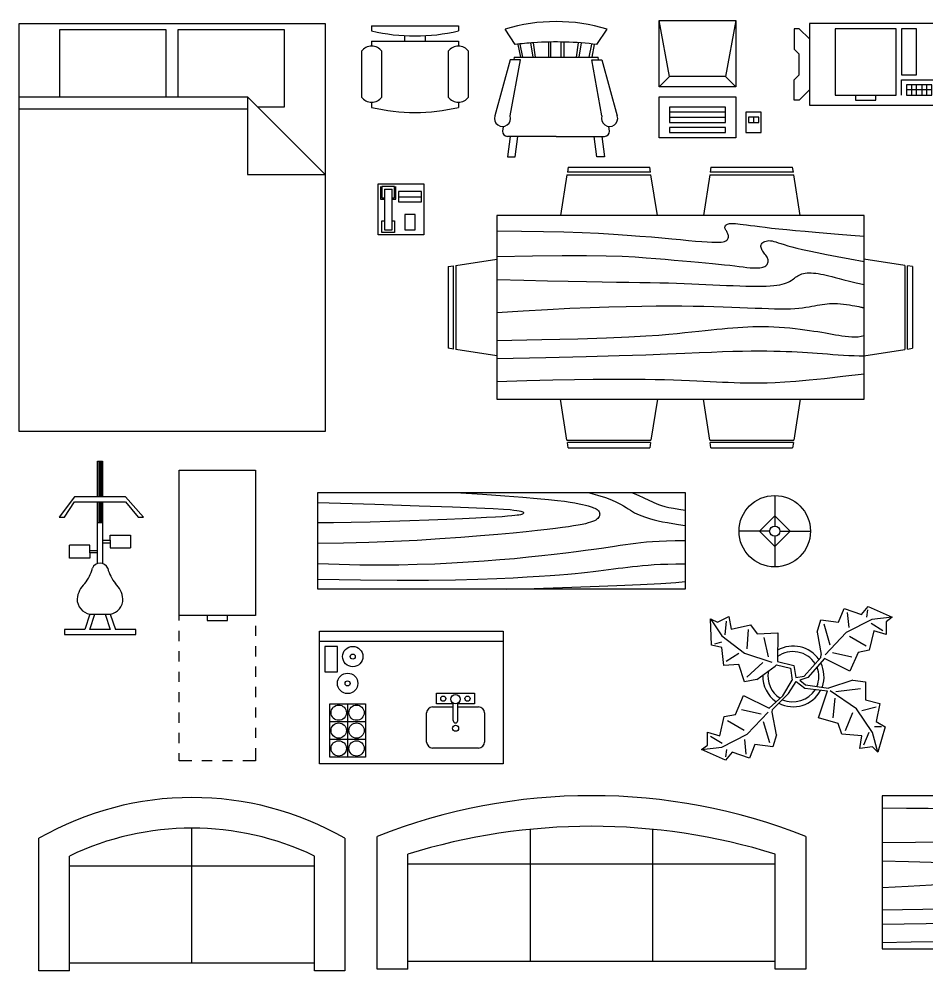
# Model space of a CAD drawing. Header units: inches. Extents: x 0 to 284, y -5 to 181.
# Drawn here: x 0 to 177.9, y -5.3 to 181.3 of the extents above; entities that cross this region are included whole.
import ezdxf

# ---------------------------------------------------------------- set-up
doc = ezdxf.new("R2010")
doc.units = ezdxf.units.IN
doc.header["$MEASUREMENT"] = 0

# ---------------------------------------------------------------- blocks, each defined once
blk = doc.blocks.new('Bed - Queen')
at = {"linetype": 'Continuous'}
for p, q in [((0, -80.00003), (0, 0)), ((0, 0), (59.99999, 0)), ((59.99999, 0), (59.99999, -80.00003)), ((7.99999, -1.2), (28.79998, -1.2)), ((7.99999, -14.4), (7.99999, -1.2)), ((28.79998, -1.2), (28.79998, -14.4)), ((31.19999, -1.2), (51.99999, -1.2)), ((31.19999, -14.4), (31.19999, -1.2)), ((51.99999, -1.2), (51.99999, -16.4)), ((0, -14.4), (44.8, -14.4)), ((59.99999, -29.6), (44.8, -14.4)), ((44.8, -14.4), (44.8, -29.6)), ((51.99999, -16.4), (46.79936, -16.4)), ((44.8, -16.8), (0, -16.8)), ((44.8, -29.6), (59.99999, -29.6)), ((59.99999, -80.00003), (0, -80.00003))]:
    blk.add_line(p, q, dxfattribs=at)
blk = doc.blocks.new('Chair - Desk')
at = {"linetype": 'Continuous'}
for p, q in [((-8.5, 0), (-8.5, -1)), ((-8.5, 0), (8.5, 0)), ((8.5, 0), (8.5, -1)), ((-8.5, -3), (-8.5, -4)), ((-8.5, -3), (8.5, -3)), ((-2, -3), (-2, -1.9355)), ((2, -1.9576), (2, -3)), ((8.5, -3), (8.5, -4)), ((-10.5, -5), (-10.5, -14)), ((-6.5, -14), (-6.5, -5)), ((6.5, -5), (6.5, -14)), ((10.5, -14), (10.5, -5)), ((-8.5, -15), (-8.5, -16)), ((8.5, -15), (8.5, -16))]:
    blk.add_line(p, q, dxfattribs=at)
for centre, radius, start, end in [((0, 34.625), 36.625, 256.5803, 283.4197), ((-8.5, -6.5), 2.5, 36.8699, 143.1301), ((8.5, -6.5), 2.5, 36.8699, 143.1301), ((-8.5, -12.5), 2.5, 216.8699, 323.1301), ((8.5, -12.5), 2.5, 216.8699, 323.1301), ((0, 19.625), 36.625, 256.5803, 283.4197)]:
    blk.add_arc(centre, radius, start, end, dxfattribs=at)
blk = doc.blocks.new('Chair - Rocking')
at = {"linetype": 'Continuous'}
for p, q in [((-8, -4.5), (-10, -1.5)), ((8, -4.5), (10, -1.5)), ((-7.5, -4.5), (-7, -7)), ((-6.5, -7), (-7.02225, -4.43)), ((-4.5, -7), (-4.96674, -4.19951)), ((-4, -7), (-4.40532, -4.16272)), ((-1.5, -4.05012), (-1.5, -7)), ((-1, -7), (-1, -4.05012)), ((1, -7), (1, -4.04655)), ((1.5, -4.05012), (1.5, -7)), ((4, -7), (4.40187, -4.18694)), ((4.5, -7), (4.96761, -4.19437)), ((6.5, -7), (7, -4.4057)), ((7.5, -4.5), (7, -7)), ((-8.23428, -6.99939), (-8.3093, -7.47958)), ((-8.23041, -7), (8.23915, -7)), ((8.31071, -7.48854), (8.23449, -7.00073)), ((-9, -7.5), (-12, -18.49999)), ((-7, -7.5), (-9, -7.5)), ((-9, -18.49999), (-7, -7.5)), ((7, -7.5), (9, -7.5)), ((9, -18.49999), (7, -7.5)), ((9, -7.5), (12, -18.49999)), ((-10.36644, -20.64523), (-10.5, -21.49999)), ((10.5, -21.49999), (10.3575, -20.58798)), ((-9, -22.49999), (-9.5, -26.49999)), ((0, -22.49999), (-9.5, -22.49999)), ((-8, -26.49999), (-7.5, -22.49999)), ((0, -22.49999), (9.5, -22.49999)), ((8, -26.49999), (7.5, -22.49999)), ((9, -22.49999), (9.5, -26.49999)), ((-9.5, -26.49999), (-8, -26.49999)), ((9.5, -26.49999), (8, -26.49999))]:
    blk.add_line(p, q, dxfattribs=at)
for centre, radius, start, end in [((0, -34.08333), 34.08333, 72.93847, 107.0615), ((0, -68.25004), 64.25, 93.92211, 97.15267), ((0, -68.25004), 64.25, 82.84733, 93.92211), ((-10.5, -18.99999), 1.58114, 161.5651, 18.43495), ((10.5, -18.99999), 1.58114, 161.5651, 18.43495), ((-9.5, -21.49999), 1, 180, 270), ((9.5, -21.49999), 1, 270, 0)]:
    blk.add_arc(centre, radius, start, end, dxfattribs=at)
blk = doc.blocks.new('Computer Terminal')
at = {"linetype": 'Continuous'}
for p, q in [((-10, 11.5), (5, 11.5)), ((-8, 0.5), (-10, 11.5)), ((-10, -1.5), (-10, 11.5)), ((5, 11.5), (3, 0.5)), ((5, 11.5), (5, -1.5)), ((-10, -1.5), (-8, 0.5)), ((3, 0.5), (-8, 0.5)), ((3, 0.5), (5, -1.5)), ((5, -1.5), (-10, -1.5)), ((-10, -11.5), (-10, -3.5)), ((-10, -3.5), (5, -3.5)), ((5, -3.5), (5, -11.5)), ((-8, -5.5), (-8, -8.5)), ((3, -5.5), (-8, -5.5)), ((3, -8.5), (3, -5.5)), ((3, -6.5), (-8, -6.5)), ((10, -6.5), (7, -6.5)), ((7, -6.5), (7, -10.5)), ((10, -10.5), (10, -6.5)), ((-8, -7.5), (3, -7.5)), ((-8, -8.5), (3, -8.5)), ((9.5, -7.5), (7.5, -7.5)), ((7.5, -7.5), (7.5, -8.5)), ((7.5, -8.5), (9.5, -8.5)), ((8.5, -7.5), (8.5, -8.5)), ((9.5, -8.5), (9.5, -7.5)), ((-8, -9.5), (-8, -10.5)), ((3, -9.5), (-8, -9.5)), ((-8, -10.5), (3, -10.5)), ((3, -10.5), (3, -9.5)), ((7, -10.5), (10, -10.5)), ((5, -11.5), (-10, -11.5))]:
    blk.add_line(p, q, dxfattribs=at)
blk = doc.blocks.new('Copy Machine')
at = {"linetype": 'Continuous'}
for p, q in [((0, 0), (0, -16)), ((30, 0), (0, 0)), ((30, -16), (30, 0)), ((-3, -1), (-3, -5)), ((-2, -1), (-3, -1)), ((0, -3), (-2, -1)), ((5, -1), (5, -14)), ((17, -1), (5, -1)), ((17, -14), (17, -1)), ((18, -1), (18, -10)), ((21, -1), (18, -1)), ((21, -10), (21, -1)), ((-3, -5), (-2, -6)), ((-2, -10), (-2, -6)), ((-3, -11), (-2, -10)), ((-3, -15), (-3, -11)), ((18, -10), (21, -10)), ((18, -14), (18, -11)), ((18, -11), (29, -11)), ((29, -11), (29, -14)), ((0, -13), (-2, -15)), ((24, -12), (19, -12)), ((19, -12), (19, -14)), ((24, -13), (19, -13)), ((20, -12), (20, -14)), ((21, -14), (21, -12)), ((22, -12), (22, -14)), ((23, -14), (23, -12)), ((24, -14), (24, -12)), ((28, -12), (26, -12)), ((26, -12), (26, -14)), ((28, -14), (28, -12)), ((5, -14), (17, -14)), ((9, -14), (9, -15)), ((13, -15), (13, -14)), ((19, -14), (24, -14)), ((26, -14), (28, -14)), ((-2, -15), (-3, -15)), ((0, -16), (30, -16)), ((9, -15), (13, -15))]:
    blk.add_line(p, q, dxfattribs=at)
blk = doc.blocks.new('Phone - Desk')
at = {"linetype": 'Continuous'}
for p, q in [((-4.5, -5), (-4.5, 5)), ((-4.5, 5), (4.5, 5)), ((-4, 4.5), (-4, 2)), ((-3.75, 4.5), (-3.75, 2.25)), ((-1.25, 4.5), (-3.75, 4.5)), ((-3.25, 4), (-3.25, -4)), ((-3.25, 4), (-1.75, 4)), ((-1.75, -4), (-1.75, 4)), ((-1.25, 2.25), (-1.25, 4.5)), ((-1, 2), (-1, 4.5)), ((4.5, 5), (4.5, -5)), ((-4, 2), (-3.25, 2)), ((-3.75, 2.25), (-3.25, 2.25)), ((-1.75, 2.25), (-1.25, 2.25)), ((-1.75, 2), (-1, 2)), ((4, 3.5), (-0.5, 3.5)), ((-0.5, 3.5), (-0.5, 1.5)), ((-0.5, 2.5), (4, 2.5)), ((4, 1.5), (4, 3.5)), ((-0.5, 1.5), (4, 1.5)), ((2.75, -1), (0.75, -1)), ((0.75, -1), (0.75, -4)), ((2.75, -4), (2.75, -1)), ((-3.75, -2.25), (-3.25, -2.25)), ((-3.75, -4.5), (-3.75, -2.25)), ((-1.75, -2.25), (-1.25, -2.25)), ((-1.25, -2.25), (-1.25, -4.5)), ((4.5, -5), (-4.5, -5)), ((-1.25, -4.5), (-3.75, -4.5)), ((-3.25, -4), (-1.75, -4)), ((0.75, -4), (2.75, -4))]:
    blk.add_line(p, q, dxfattribs=at)
blk = doc.blocks.new('Dining Set - 36 x 72 in.')
at = {"linetype": 'Continuous'}
for p, q in [((-22, 27.5), (-22.1562, 26.50042)), ((-5.8416, 26.5), (-22.1534, 26.5)), ((-22, 27.5), (-6, 27.5)), ((-5.8437, 26.49966), (-6, 27.5)), ((6, 27.5), (5.8438, 26.50042)), ((22.1584, 26.5), (5.8466, 26.5)), ((6, 27.5), (22, 27.5)), ((22.1563, 26.49966), (22, 27.5)), ((-22.2343, 26.00059), (-23.4847, 17.99762)), ((-22.2304, 26), (-5.7608, 26)), ((-4.5152, 17.99762), (-5.7655, 25.99926)), ((5.7657, 26.00059), (4.5153, 17.99762)), ((5.7696, 26), (22.2392, 26)), ((23.4848, 17.99762), (22.2345, 25.99926)), ((36, 18), (-36, 18)), ((-36, 18), (-36, -18)), ((36, -18), (36, 18)), ((-44.0006, 8.23428), (-35.9976, 9.48474)), ((44.0006, 8.23428), (35.9976, 9.48474)), ((-45.5, 8), (-44.5004, 8.15617)), ((-45.5, 8), (-45.5, -8)), ((-44.5, -8.15843), (-44.5, 8.15338)), ((-44, 8.23041), (-44, -8.23915)), ((44, 8.23041), (44, -8.23915)), ((44.5, -8.15843), (44.5, 8.15338)), ((45.5, 8), (44.5005, 8.15617)), ((45.5, 8), (45.5, -8)), ((-44.4997, -8.15631), (-45.5, -8)), ((-35.9976, -9.48476), (-43.9993, -8.2345)), ((35.9976, -9.48476), (43.9993, -8.2345)), ((44.4997, -8.15631), (45.5, -8)), ((-36, -18), (36, -18)), ((-22.2343, -26.0006), (-23.4847, -17.99762)), ((-4.5152, -17.99762), (-5.7655, -25.99928)), ((5.7657, -26.0006), (4.5153, -17.99762)), ((23.4848, -17.99762), (22.2345, -25.99928)), ((-22.2304, -26), (-5.7608, -26)), ((5.7696, -26), (22.2392, -26)), ((-22, -27.5), (-22.1562, -26.50044)), ((-5.8416, -26.5), (-22.1534, -26.5)), ((-22, -27.5), (-6, -27.5)), ((-5.8437, -26.49967), (-6, -27.5)), ((6, -27.5), (5.8438, -26.50044)), ((22.1584, -26.5), (5.8466, -26.5)), ((6, -27.5), (22, -27.5)), ((22.1563, -26.49967), (22, -27.5))]:
    blk.add_line(p, q, dxfattribs=at)
for points in [[(-36, 15), (-31.1772, 14.97754), (-26.8079, 14.91406), (-22.8538, 14.81543), (-19.276, 14.6875), (-16.0362, 14.53613), (-13.0957, 14.36718), (-10.4159, 14.18652), (-7.9583, 14), (-5.6904, 13.81315), (-3.6035, 13.63021), (-1.6954, 13.45508), (0.0365, 13.29166), (1.5945, 13.14388), (2.9811, 13.01562), (4.1988, 12.9108), (5.25, 12.83333), (6.1393, 12.78613), (6.8802, 12.76823), (7.4883, 12.77767), (7.9792, 12.8125), (8.3685, 12.87077), (8.6719, 12.95052), (8.9049, 13.0498), (9.0833, 13.16666), (9.2205, 13.29899), (9.3216, 13.44401), (9.3895, 13.59879), (9.4271, 13.76041), (9.4373, 13.92594), (9.4232, 14.09245), (9.3875, 14.257), (9.3333, 14.41666), (9.2638, 14.56917), (9.1836, 14.71484), (9.0975, 14.85465), (9.0104, 14.98958), (8.9272, 15.1206), (8.8529, 15.2487), (8.7922, 15.37483), (8.75, 15.5), (8.7305, 15.62467), (8.7344, 15.74739), (8.7617, 15.86621), (8.8125, 15.97916), (8.8867, 16.08431), (8.9844, 16.17968), (9.1055, 16.26334), (9.25, 16.33333), (9.4189, 16.38802), (9.6172, 16.42708), (9.8506, 16.45052), (10.125, 16.45833), (10.4463, 16.45052), (10.8203, 16.42708), (11.2529, 16.38802), (11.75, 16.33333), (12.3184, 16.26318), (12.9694, 16.17838), (13.7151, 16.07991), (14.5677, 15.96875), (15.5395, 15.84586), (16.6426, 15.71224), (17.8893, 15.56884), (19.2917, 15.41666), (20.859, 15.25667), (22.5879, 15.08984), (24.4721, 14.91715), (26.5052, 14.73958), (28.6809, 14.5581), (30.9929, 14.3737), (33.4347, 14.18733), (36, 14)], [(-36, 10), (-28.9766, 10.14274), (-23.1725, 10.20442), (-18.4241, 10.19775), (-14.5677, 10.13541), (-11.4399, 10.03011), (-8.877, 9.89453), (-6.7154, 9.74137), (-4.7917, 9.58333), (-2.9698, 9.43082), (-1.2246, 9.28515), (0.4415, 9.14534), (2.026, 9.01041), (3.5266, 8.87939), (4.9408, 8.7513), (6.266, 8.62516), (7.5, 8.5), (8.6411, 8.37549), (9.6914, 8.2539), (10.6538, 8.13818), (11.5312, 8.03125), (12.3267, 7.93603), (13.043, 7.85547), (13.6831, 7.79248), (14.25, 7.75), (14.7471, 7.7303), (15.1797, 7.73307), (15.5537, 7.75732), (15.875, 7.80208), (16.1494, 7.86637), (16.3828, 7.94922), (16.5811, 8.04964), (16.75, 8.16666), (16.8944, 8.29915), (17.0143, 8.44531), (17.1089, 8.60319), (17.1771, 8.77083), (17.218, 8.94629), (17.2305, 9.1276), (17.2137, 9.31282), (17.1667, 9.5), (17.0895, 9.6875), (16.987, 9.875), (16.8649, 10.0625), (16.7292, 10.25), (16.5856, 10.4375), (16.4401, 10.625), (16.2985, 10.8125), (16.1667, 11), (16.05, 11.18733), (15.9518, 11.3737), (15.8752, 11.5581), (15.8229, 11.73958), (15.798, 11.91715), (15.8034, 12.08984), (15.842, 12.25667), (15.9167, 12.41666), (16.0295, 12.56836), (16.1784, 12.70833), (16.3605, 12.83268), (16.5729, 12.9375), (16.8127, 13.01888), (17.0768, 13.07291), (17.3625, 13.0957), (17.6667, 13.08333), (17.9894, 13.03312), (18.3418, 12.94726), (18.7382, 12.82918), (19.1927, 12.68229), (19.7195, 12.51001), (20.3327, 12.31575), (21.0465, 12.10294), (21.875, 11.875), (22.8357, 11.63354), (23.959, 11.37304), (25.2786, 11.08618), (26.8282, 10.76562), (28.6414, 10.40405), (30.752, 9.99414), (33.1936, 9.52856), (36, 9)], [(-36, 5.5), (-30.7157, 5.3348), (-26.069, 5.20963), (-21.9946, 5.11767), (-18.4271, 5.05208), (-15.3009, 5.00602), (-12.5508, 4.97265), (-10.1112, 4.94515), (-7.9167, 4.91666), (-5.909, 4.88167), (-4.0586, 4.83984), (-2.3429, 4.79215), (-0.7396, 4.73958), (0.7739, 4.6831), (2.22, 4.6237), (3.6213, 4.56233), (5, 4.5), (6.373, 4.43782), (7.7344, 4.3776), (9.0723, 4.32129), (10.375, 4.27083), (11.6309, 4.22819), (12.8281, 4.19531), (13.9551, 4.17415), (15, 4.16666), (15.954, 4.17448), (16.819, 4.19791), (17.6001, 4.23698), (18.3021, 4.29166), (18.9299, 4.36198), (19.4883, 4.44791), (19.9823, 4.54948), (20.4167, 4.66666), (20.7969, 4.79899), (21.1302, 4.94401), (21.4245, 5.09879), (21.6875, 5.26041), (21.9271, 5.42594), (22.1511, 5.59245), (22.3672, 5.757), (22.5834, 5.91666), (22.8065, 6.06868), (23.0404, 6.21093), (23.2879, 6.34147), (23.5521, 6.45833), (23.8358, 6.55957), (24.142, 6.64323), (24.4735, 6.70735), (24.8334, 6.75), (25.2235, 6.76969), (25.642, 6.76692), (26.0858, 6.74267), (26.5521, 6.69791), (27.0379, 6.63362), (27.5404, 6.55078), (28.0565, 6.45036), (28.5834, 6.33333), (29.1242, 6.19987), (29.7071, 6.04687), (30.3661, 5.87044), (31.1354, 5.66666), (32.0493, 5.43164), (33.142, 5.16146), (34.4475, 4.85221), (36, 4.5)], [(-36, -1), (-30.7915, -0.6591), (-26.0195, -0.38216), (-21.6519, -0.16284), (-17.6563, 0.00521), (-14.0005, 0.12833), (-10.6523, 0.21289), (-7.5796, 0.26522), (-4.75, 0.29166), (-2.134, 0.29793), (0.2878, 0.28711), (2.5317, 0.26163), (4.6146, 0.22396), (6.5529, 0.17651), (8.3633, 0.12174), (10.0623, 0.06209), (11.6667, 0), (13.1899, -0.06201), (14.6341, -0.1211), (15.9982, -0.17432), (17.2813, -0.21875), (18.4823, -0.25147), (19.6003, -0.26953), (20.6343, -0.27002), (21.5834, -0.25), (22.4481, -0.20768), (23.2357, -0.14584), (23.9549, -0.06836), (24.6146, 0.02083), (25.2235, 0.11784), (25.7904, 0.21875), (26.3241, 0.31966), (26.8334, 0.41666), (27.3265, 0.50618), (27.8099, 0.58593), (28.2894, 0.65397), (28.7709, 0.70833), (29.2601, 0.74707), (29.763, 0.76823), (30.2855, 0.76985), (30.8334, 0.75), (31.4088, 0.70784), (31.9994, 0.64713), (32.589, 0.57275), (33.1615, 0.48958), (33.7008, 0.4025), (34.1908, 0.3164), (34.6153, 0.23616), (34.9584, 0.16666), (35.2099, 0.11165), (35.3848, 0.07031), (35.504, 0.04069), (35.5886, 0.02083), (35.6594, 0.00879), (35.7377, 0.0026), (35.8442, 0.00032), (36, 0)], [(-36, -6.5), (-27.1843, -6.31267), (-20.084, -6.1263), (-14.469, -5.9419), (-10.1094, -5.76042), (-6.7752, -5.58285), (-4.2363, -5.41016), (-2.2629, -5.24333), (-0.625, -5.08334), (0.8708, -4.93099), (2.2715, -4.78646), (3.5872, -4.64974), (4.8281, -4.52084), (6.0046, -4.39974), (7.127, -4.28646), (8.2053, -4.18099), (9.25, -4.08334), (10.2705, -3.99382), (11.2734, -3.91407), (12.2647, -3.84603), (13.25, -3.79167), (14.2354, -3.75293), (15.2266, -3.73177), (16.2295, -3.73015), (17.25, -3.75), (18.2912, -3.79248), (19.3451, -3.85547), (20.4009, -3.93604), (21.4479, -4.03125), (22.4754, -4.13819), (23.4727, -4.25391), (24.4289, -4.37549), (25.3334, -4.5), (26.1785, -4.62492), (26.9694, -4.74935), (27.7145, -4.87281), (28.4219, -4.99479), (29.1, -5.11483), (29.7572, -5.23242), (30.4016, -5.34709), (31.0417, -5.45834), (31.6837, -5.56437), (32.3262, -5.65821), (32.9658, -5.73153), (33.599, -5.77604), (34.2224, -5.78345), (34.8327, -5.74545), (35.4264, -5.65373), (36, -5.5)], [(-36, -10), (-26.4022, -9.81299), (-18.4675, -9.62891), (-11.9839, -9.45069), (-6.7396, -9.28125), (-2.5226, -9.12354), (0.8789, -8.98047), (3.6769, -8.85498), (6.0833, -8.75), (8.2767, -8.66765), (10.3021, -8.60677), (12.1712, -8.56543), (13.8958, -8.54167), (15.4876, -8.53353), (16.9583, -8.53907), (18.3197, -8.55632), (19.5834, -8.58334), (20.7616, -8.61841), (21.8685, -8.66081), (22.9188, -8.71004), (23.9271, -8.76563), (24.9081, -8.82707), (25.8763, -8.89388), (26.8465, -8.96558), (27.8334, -9.04167), (28.8474, -9.12118), (29.8828, -9.20117), (30.93, -9.27824), (31.9792, -9.34896), (33.0205, -9.40991), (34.0443, -9.45768), (35.0407, -9.48885), (36, -9.5)], [(-36, -14.5), (-30.0881, -14.33513), (-25.0332, -14.21224), (-20.7312, -14.12647), (-17.0781, -14.07292), (-13.97, -14.04671), (-11.3027, -14.04297), (-8.9724, -14.05681), (-6.875, -14.08334), (-4.9224, -14.11833), (-3.0905, -14.16016), (-1.3709, -14.20785), (0.2448, -14.26042), (1.7647, -14.3169), (3.1973, -14.3763), (4.5507, -14.43767), (5.8333, -14.5), (7.0554, -14.5621), (8.235, -14.62175), (9.3922, -14.67652), (10.5469, -14.72396), (11.7192, -14.76164), (12.929, -14.78711), (14.1965, -14.79794), (15.5417, -14.79167), (16.9933, -14.76424), (18.6152, -14.70508), (20.4804, -14.60197), (22.6615, -14.44271), (25.2312, -14.21509), (28.2624, -13.9069), (31.8277, -13.50594), (36, -13)]]:
    blk.add_lwpolyline(points, dxfattribs=at)
blk = doc.blocks.new('Exercise Bike')
at = {"linetype": 'Continuous'}
for p, q in [((-0.75, 10), (-0.75, 17)), ((-0.75, 17), (0.25, 17)), ((-0.5, 17), (-0.5, 9.9929)), ((-0.25, 10), (-0.25, 17)), ((0, 17), (0, 9.9929)), ((0.25, 17), (0.25, 10)), ((-5.25, 10), (-8.25, 6)), ((-0.75, 10), (-5.25, 10)), ((4.75, 10), (-0.75, 10)), ((8.25, 6), (4.75, 10)), ((-7.25, 6), (-5.25, 9)), ((-5.25, 9), (4.75, 9)), ((-0.75, 5), (-0.75, 9)), ((-0.5, 8.9396), (-0.5, 5)), ((-0.25, 5), (-0.25, 9)), ((0, 8.9396), (0, 5)), ((0.25, 9), (0.25, 5)), ((4.75, 9), (7.25, 6)), ((-8.25, 6), (-7.25, 6)), ((7.25, 6), (8.25, 6)), ((-0.75, -3.0635), (-0.75, 5)), ((-0.75, 5), (0.25, 5)), ((0.25, 5), (0.25, -3.0635)), ((1.75, 2.5), (5.75, 2.5)), ((1.75, 1.5), (1.75, 2.5)), ((5.75, 2.5), (5.75, 0)), ((-6.25, -2), (-6.25, 0.5)), ((-2.25, 0.5), (-6.25, 0.5)), ((-2.25, -0.5), (-2.25, 0.5)), ((0.25, 1.5), (1.75, 1.5)), ((0.25, 1), (1.75, 1)), ((1.75, 1.5), (1.75, 0)), ((1.75, 0), (5.75, 0)), ((-2.25, -0.5), (-0.75, -0.5)), ((-2.25, -1), (-2.25, -0.5)), ((-2.25, -1), (-2.25, -2)), ((-0.75, -1), (-2.25, -1)), ((-2.25, -2), (-6.25, -2)), ((-2.25, -13), (-3.25, -16)), ((-2.25, -16), (-1.25, -13)), ((-2.25, -13), (1.75, -13)), ((0.75, -13), (1.75, -16)), ((1.75, -13), (2.75, -16)), ((-7.25, -16), (-7.25, -17)), ((-4.75, -16), (-7.25, -16)), ((-3.25, -16), (-4.75, -16)), ((1.75, -16), (-2.25, -16)), ((6.75, -16), (2.75, -16)), ((6.75, -17), (6.75, -16)), ((-7.25, -17), (6.75, -17))]:
    blk.add_line(p, q, dxfattribs=at)
for centre, radius, start, end in [((-0.25, -4.625), 1.625, 22.61987, 157.3801), ((-9.6692, -1.9154), 8.1889, 321.6175, 345.2525), ((9.1691, -1.9154), 8.1889, 194.7476, 218.3825), ((0.1685, -10.5843), 4.9531, 133.6443, 173.2256), ((-0.6686, -10.5843), 4.9531, 6.774486, 46.35562), ((-1.7006, -10.0005), 3.0494, 179.9906, 259.6205), ((1.2006, -10.0005), 3.0494, 280.3795, 0.009389)]:
    blk.add_arc(centre, radius, start, end, dxfattribs=at)
blk = doc.blocks.new('File Cabinet - Letter')
at = {"linetype": 'Continuous'}
for p, q in [((0, 0), (15, 0)), ((0, -28.5), (0, 0)), ((15, 0), (15, -28.5)), ((15, -28.5), (0, -28.5)), ((0, -29.5), (0, -28.5)), ((5.5, -28.5), (5.5, -29.5)), ((5.5, -29.5), (9.5, -29.5)), ((9.5, -29.5), (9.5, -28.5)), ((0, -33.5), (0, -31.5)), ((15, -30.5), (15, -32.5)), ((15, -34.5), (15, -36.5)), ((0, -37.5), (0, -35.5)), ((15, -38.5), (15, -40.5)), ((0, -41.5), (0, -39.5)), ((15, -42.5), (15, -44.5)), ((0, -45.5), (0, -43.5)), ((15, -46.5), (15, -48.5)), ((0, -49.5), (0, -47.5)), ((0, -53.5), (0, -51.5)), ((15, -50.5), (15, -52.5)), ((0, -57), (0, -55.5)), ((15, -54.5), (15, -57)), ((2.5, -57), (0, -57)), ((6.5, -57), (4.5, -57)), ((10.5, -57), (8.5, -57)), ((15, -57), (12.5, -57))]:
    blk.add_line(p, q, dxfattribs=at)
blk = doc.blocks.new('Hutch - 19 x 72 in.')
at = {"linetype": 'Continuous'}
for p, q in [((0, -19), (0, 0)), ((0, 0), (71.999994, 0)), ((71.999994, 0), (71.999994, -19)), ((71.999994, -19), (0, -19))]:
    blk.add_line(p, q, dxfattribs=at)
for points in [[(26.99999, 0), (32.30411, -0.35238), (36.66731, -0.66276), (40.20336, -0.93603), (43.02603, -1.17708), (45.2491, -1.39079), (46.98632, -1.58203), (48.35147, -1.7557), (49.45833, -1.91667), (50.40388, -2.06917), (51.21809, -2.21484), (51.91414, -2.35465), (52.5052, -2.48958), (53.00447, -2.6206), (53.42512, -2.7487), (53.78035, -2.87484), (54.08333, -3), (54.34537, -3.12516), (54.57031, -3.2513), (54.76008, -3.37939), (54.91666, -3.51042), (55.04198, -3.64534), (55.13801, -3.78516), (55.2067, -3.93083), (55.24999, -4.08333), (55.26904, -4.24316), (55.26171, -4.40885), (55.22509, -4.57845), (55.15624, -4.75), (55.05224, -4.92155), (54.91015, -5.09115), (54.72704, -5.25684), (54.49999, -5.41667), (54.22493, -5.56934), (53.89322, -5.71615), (53.49511, -5.85905), (53.02083, -6), (52.4606, -6.14095), (51.80468, -6.28385), (51.04329, -6.43066), (50.16666, -6.58333), (49.16007, -6.74381), (47.98892, -6.91406), (46.61368, -7.09603), (44.99478, -7.29167), (43.09268, -7.50293), (40.86783, -7.73177), (38.28067, -7.98014), (35.29166, -8.25), (31.87654, -8.54053), (28.07226, -8.83984), (23.93107, -9.1333), (19.5052, -9.40625), (14.84692, -9.64404), (10.00846, -9.83203), (5.04207, -9.95557), (0, -10)], [(52.99999, 0), (54.87133, -0.53955), (56.39257, -1.03516), (57.61205, -1.48975), (58.57812, -1.90625), (59.3391, -2.2876), (59.94335, -2.63672), (60.4392, -2.95654), (60.87499, -3.25), (61.29247, -3.52002), (61.70702, -3.76953), (62.12743, -4.00146), (62.56249, -4.21875), (63.02099, -4.42432), (63.51171, -4.62109), (64.04345, -4.81201), (64.62499, -5), (65.26489, -5.1875), (65.9707, -5.375), (66.74975, -5.5625), (67.60937, -5.75), (68.55688, -5.9375), (69.5996, -6.125), (70.744867, -6.3125), (71.999994, -6.5)], [(61.49999, 0), (62.35961, -0.35254), (63.08007, -0.66406), (63.68627, -0.94043), (64.20312, -1.1875), (64.65551, -1.41113), (65.06835, -1.61719), (65.46655, -1.81152), (65.87499, -2), (66.31762, -2.1875), (66.81445, -2.375), (67.38452, -2.5625), (68.04687, -2.75), (68.82055, -2.9375), (69.7246, -3.125), (70.77807, -3.3125), (71.999994, -3.5)], [(0, -2), (11.2006, -2.34123), (19.90169, -2.62044), (26.43969, -2.84595), (31.15103, -3.02604), (34.37214, -3.16903), (36.43945, -3.2832), (37.68936, -3.37687), (38.45833, -3.45833), (39.02937, -3.53459), (39.472, -3.60742), (39.80232, -3.67733), (40.03645, -3.74479), (40.1905, -3.8103), (40.28059, -3.87435), (40.32283, -3.93742), (40.33333, -4), (40.32405, -4.0625), (40.29036, -4.125), (40.22346, -4.1875), (40.11458, -4.25), (39.95491, -4.3125), (39.73567, -4.375), (39.44807, -4.4375), (39.08333, -4.5), (38.62491, -4.56282), (38.02538, -4.6276), (37.22957, -4.69629), (36.18228, -4.77083), (34.82836, -4.85319), (33.11262, -4.94531), (30.97989, -5.04915), (28.37499, -5.16667), (25.27416, -5.29818), (21.77929, -5.4375), (18.02368, -5.57682), (14.14062, -5.70833), (10.26342, -5.82422), (6.52539, -5.91667), (3.05981, -5.97786), (0, -6)], [(71.999994, -9.5), (70.071934, -9.51147), (68.38801, -9.54492), (66.91113, -9.59888), (65.60416, -9.67187), (64.43001, -9.76245), (63.35156, -9.86914), (62.3317, -9.99048), (61.33333, -10.125), (60.32128, -10.27157), (59.26822, -10.43034), (58.14876, -10.60181), (56.93749, -10.78646), (55.60904, -10.98478), (54.13801, -11.19726), (52.49902, -11.4244), (50.66666, -11.66667), (48.62239, -11.92358), (46.37499, -12.19075), (43.9401, -12.46281), (41.33333, -12.73437), (38.57031, -13.00008), (35.66666, -13.25456), (32.63801, -13.49243), (29.49999, -13.70833), (26.26367, -13.89689), (22.92187, -14.05273), (19.46289, -14.17049), (15.875, -14.24479), (12.14648, -14.27026), (8.26562, -14.24154), (4.2207, -14.15324), (0, -14)], [(0, -17), (8.37556, -17.14274), (15.58268, -17.20443), (21.74194, -17.19775), (26.97395, -17.13542), (31.39933, -17.03011), (35.13866, -16.89453), (38.31257, -16.74137), (41.04166, -16.58333), (43.4322, -16.43083), (45.5332, -16.28516), (47.37931, -16.14534), (49.0052, -16.01042), (50.44555, -15.87939), (51.73502, -15.7513), (52.90828, -15.62516), (53.99999, -15.5), (55.04044, -15.37508), (56.04231, -15.25065), (57.01391, -15.1272), (57.96353, -15.00521), (58.89949, -14.88517), (59.83007, -14.76758), (60.76358, -14.65291), (61.70833, -14.54167), (62.6752, -14.43465), (63.68554, -14.33398), (64.76326, -14.24211), (65.93229, -14.16146), (67.21655, -14.09448), (68.63997, -14.04362), (70.226475, -14.01131), (71.999994, -14)], [(36.99999, -19), (42.40038, -18.8125), (47.95312, -18.625), (53.43554, -18.4375), (58.62499, -18.25), (63.29882, -18.0625), (67.23437, -17.875), (70.208978, -17.6875), (71.999994, -17.5)]]:
    blk.add_lwpolyline(points, dxfattribs=at)
blk = doc.blocks.new('Lamp - Table')
at = {"linetype": 'Continuous'}
for p, q in [((0, 7), (0, 1)), ((0, 3), (-3, 0)), ((3, 0), (0, 3)), ((-1, 0), (-7, 0)), ((-3, 0), (0, -3)), ((0, -3), (3, 0)), ((1, 0), (7, 0)), ((0, -1), (0, -7))]:
    blk.add_line(p, q, dxfattribs=at)
for radius in [7, 1]:
    blk.add_circle((0, 0), radius, dxfattribs=at)
blk = doc.blocks.new('Plant - Rubber or Philodendron')
at = {"linetype": 'Continuous'}
for p, q in [((8.8871, 10.7908), (9.9809, 13.4933)), ((9.9809, 13.4933), (13.3837, 12.301)), ((13.3837, 12.301), (14.68, 13.9039)), ((14.5816, 13.2037), (14.3848, 11.8033)), ((14.68, 13.9039), (19.3848, 11.8146)), ((-16.2005, 11.4774), (-13.9899, 8.1064)), ((-16.2005, 11.4774), (-14.8639, 10.7964)), ((-16.0159, 6.3329), (-16.2005, 11.4774)), ((-14.8639, 10.7964), (-12.6195, 11.8975)), ((-12.6195, 11.8975), (-12.1909, 9.4345)), ((4.6914, 8.8812), (5.3859, 11.2828)), ((5.3859, 11.2828), (8.8871, 10.7908)), ((15.3859, 11.3055), (10.3916, 8.7942)), ((10.5828, 12.6946), (10.8893, 9.7953)), ((19.3848, 11.8146), (15.3859, 11.3055)), ((19.3848, 11.8146), (18.1868, 10.9119)), ((-13.3174, 8.325), (-13.0735, 11.0065)), ((-12.1909, 9.4345), (-8.3829, 10.3)), ((-8.8369, 9.409), (-9.0894, 5.6095)), ((-8.3829, 10.3), (-7.0549, 8.501)), ((5.9878, 10.4842), (7.1971, 6.3869)), ((15.2875, 10.6053), (17.5907, 9.2105)), ((18.1868, 10.9119), (18.1925, 8.4119)), ((-13.9899, 8.1064), (-9.5434, 4.7185)), ((-7.0549, 8.501), (-3.0284, 8.6941)), ((-4.8529, 4.012), (-5.7184, 7.82)), ((-3.0284, 8.6941), (-3.0709, 3.1041)), ((4.6914, 8.8812), (5.5014, 4.4831)), ((10.3916, 8.7942), (6.2847, 4.4028)), ((14.2977, 6.1031), (10.9934, 7.9956)), ((15.7909, 9.1065), (14.8995, 5.3044)), ((18.1925, 8.4119), (15.7909, 9.1065)), ((-14.0069, 5.8704), (-16.0159, 6.3329)), ((-15.3434, 6.5514), (-13.9984, 6.9884)), ((-13.5868, 2.2894), (-14.0069, 5.8704)), ((-13.1329, 3.1804), (-10.6614, 4.727)), ((-9.5434, 4.7185), (-4.1917, 2.9888)), ((2.1141, 0.2298), (5.4346, 3.9146)), ((5.4346, 3.9146), (5.5014, 4.4831)), ((7.7005, 4.8881), (11.5025, 3.9967)), ((12.7005, 4.8994), (11.1089, 1.1958)), ((14.8995, 5.3044), (12.7005, 4.8994)), ((-10.6784, 2.491), (-13.5868, 2.2894)), ((-9.5858, -0.8715), (-10.6784, 2.491)), ((-9.1318, 0.0195), (-5.9793, 2.9025)), ((-7.1228, -0.443), (-3.5248, 2.2131)), ((-3.5248, 2.2131), (-3.3011, 2.4355)), ((-3.3011, 2.4355), (-0.5306, 1.7947)), ((-3.0709, 3.1041), (0.0797, 2.3163)), ((0.0797, 2.3163), (0.4866, -0.031)), ((6.1032, 3.6844), (2.8262, -0.031)), ((11.1089, 1.1958), (6.1032, 3.6844)), ((-0.5306, 1.7947), (-0.2255, -0.5527)), ((-0.5306, 1.7947), (-0.5306, 1.7947)), ((0.4866, -0.031), (2.1141, 0.2298)), ((-7.1228, -0.443), (-9.5858, -0.8715)), ((-2.019, -3.6148), (-0.2255, -0.5527)), ((-0.9375, -3.1608), (0.5883, -0.8135)), ((0.5883, -0.8135), (2.2447, -2.0916)), ((2.8262, -0.031), (1.3003, -0.5527)), ((1.3003, -0.5527), (2.4193, -1.4655)), ((2.4193, -1.4655), (6.895, -2.1175)), ((11.6605, -0.5413), (6.895, -2.1175)), ((11.6605, -0.5413), (14.1354, -0.8948)), ((14.1354, -0.8948), (14.1354, -4.4304)), ((-11.3237, -7.2629), (-9.7321, -3.5593)), ((-9.7321, -3.5593), (-4.7264, -6.0479)), ((-2.019, -3.6148), (-4.7264, -6.0479)), ((-4.0579, -6.2781), (-0.9375, -3.1608)), ((2.2447, -2.0916), (6.7108, -2.6626)), ((4.943, -7.9659), (6.7108, -2.6626)), ((12.3677, -6.1981), (7.219, -2.6772)), ((8.3544, -2.7453), (13.1973, -2.1704)), ((8.125, -4.0768), (7.7715, -7.9659)), ((14.1354, -4.4304), (16.9638, -5.1375)), ((16.9638, -5.1375), (16.2567, -8.673)), ((-13.5228, -7.6679), (-11.3237, -7.2629)), ((-6.3237, -7.2516), (-10.1257, -6.3602)), ((-9.0148, -11.1577), (-4.9047, -6.8122)), ((-4.1246, -6.8466), (-4.0579, -6.2781)), ((-3.3146, -11.2447), (-4.1246, -6.8466)), ((10.2463, -10.4408), (11.6605, -6.9053)), ((15.5496, -10.7943), (12.3677, -6.1981)), ((16.2567, -5.8446), (13.4283, -6.5517)), ((-14.4141, -11.4699), (-13.5228, -7.6679)), ((-12.921, -8.4665), (-9.6166, -10.359)), ((-4.611, -12.8477), (-5.8203, -8.7504)), ((8.8321, -9.0266), (4.943, -7.9659)), ((9.5392, -11.1479), (8.8321, -9.0266)), ((16.2567, -8.673), (18.0245, -9.7337)), ((-16.8157, -10.7754), (-14.4141, -11.4699)), ((-16.8101, -13.2754), (-16.8157, -10.7754)), ((-14.0091, -13.669), (-9.0148, -11.1577)), ((13.4283, -11.5015), (9.5392, -11.1479)), ((14.8425, -10.7943), (13.7819, -13.2692)), ((16.6103, -14.6834), (15.5496, -10.7943)), ((17.3174, -9.7337), (15.9032, -9.7337)), ((18.0245, -9.7337), (16.6103, -14.6834)), ((-13.9107, -12.9688), (-16.2139, -11.574)), ((-9.206, -15.0581), (-9.5126, -12.1588)), ((-3.3146, -11.2447), (-4.0092, -13.6463)), ((13.0748, -13.9763), (13.4283, -11.5015)), ((-18.008, -14.1781), (-16.8101, -13.2754)), ((-18.008, -14.1781), (-14.0091, -13.669)), ((-13.3032, -16.2674), (-18.008, -14.1781)), ((-12.0069, -14.6645), (-13.3032, -16.2674)), ((-13.2048, -15.5672), (-13.008, -14.1668)), ((-8.6042, -15.8568), (-12.0069, -14.6645)), ((-7.5103, -13.1543), (-8.6042, -15.8568)), ((-4.0092, -13.6463), (-7.5103, -13.1543)), ((15.5496, -13.6228), (13.0748, -13.9763)), ((16.6103, -14.6834), (15.5496, -13.6228))]:
    blk.add_line(p, q, dxfattribs=at)
for centre, radius, start, end in [((0, 0), 6.1275, 34.37569, 120.1028), ((-0.0601, -0.2075), 5.2461, 33.82192, 124.9414), ((-0.2664, 0.1682), 5.2775, 338.4094, 20.03007), ((-0.098, 0.1364), 6.1288, 341.2017, 26.09184), ((0.0308, 0.1664), 6, 178.6147, 235.1169), ((0.0308, 0.1664), 5, 168.1647, 238.6725), ((-0.0234, 0.3825), 6.1492, 242.5812, 331.2714), ((-0.1102, 0.4886), 5.2883, 247.3711, 327.472)]:
    blk.add_arc(centre, radius, start, end, dxfattribs=at)
blk = doc.blocks.new('Sofa - Roundback Loveseat 5 ft.')
at = {"linetype": 'Continuous'}
for p, q in [((0, -32.44198), (0, -5.99998)), ((-24, -33.99998), (-24, -11.46958)), ((24.00004, -33.99998), (24.00004, -11.46958)), ((-23.9998, -13.38178), (23.99986, -13.38178)), ((-24, -32.44198), (24.00004, -32.44198))]:
    blk.add_line(p, q, dxfattribs=at)
for points in [[(-24, -33.99998), (-30, -33.99998), (-30, -7.99998)], [(30.00004, -7.99998), (30.00004, -33.99998), (24.00004, -33.99998)]]:
    blk.add_lwpolyline(points, dxfattribs=at)
for centre, radius, start, end in [((0, -60.24998), 60.24998, 60.13715, 119.8628), ((0, -61.38438), 55.38444, 64.32083, 115.6792)]:
    blk.add_arc(centre, radius, start, end, dxfattribs=at)
blk = doc.blocks.new('Sofa - Roundback 7 ft.')
at = {"linetype": 'Continuous'}
for p, q in [((-12.00002, -32.4421), (-12.00003, -6.5971)), ((11.99997, -32.4421), (11.99998, -6.5971)), ((-36.000027, -34), (-36.000027, -11.4696)), ((35.99998, -34), (35.99998, -11.4696)), ((-35.999844, -13.3819), (35.9998, -13.3819)), ((-36.000027, -32.4421), (35.99998, -32.4421))]:
    blk.add_line(p, q, dxfattribs=at)
for points in [[(-36.000027, -34), (-42.000027, -34), (-42.000027, -8)], [(41.99998, -8), (41.99998, -34), (35.99998, -34)]]:
    blk.add_lwpolyline(points, dxfattribs=at)
for centre, radius, start, end in [((0, -114.25), 114.25, 68.43141, 111.5686), ((-0.00001, -127.1968), 121.1968, 72.72033, 107.2797)]:
    blk.add_arc(centre, radius, start, end, dxfattribs=at)
blk = doc.blocks.new('Table - Rectangular Woodgrain 60 x 30 in.')
at = {"linetype": 'Continuous'}
for p, q in [((0, 0), (0, -30)), ((60, 0), (0, 0)), ((60, -30), (60, 0)), ((0, -30), (60, -30))]:
    blk.add_line(p, q, dxfattribs=at)
for points in [[(0, -2.4), (4.8155, -2.418), (9.0302, -2.4688), (12.709, -2.5477), (15.9167, -2.65), (18.7181, -2.7711), (21.1781, -2.9063), (23.3616, -3.0508), (25.3333, -3.2), (27.1477, -3.3495), (28.8172, -3.4958), (30.3437, -3.636), (31.7291, -3.7667), (32.9756, -3.8849), (34.0849, -3.9875), (35.059, -4.0714), (35.9, -4.1334), (36.6114, -4.1711), (37.2041, -4.1854), (37.6906, -4.1779), (38.0833, -4.15), (38.3948, -4.1034), (38.6375, -4.0396), (38.8239, -3.9602), (38.9666, -3.8667), (39.0764, -3.7608), (39.1573, -3.6448), (39.2116, -3.521), (39.2416, -3.3917), (39.2498, -3.2593), (39.2385, -3.1261), (39.21, -2.9944), (39.1666, -2.8667), (39.111, -2.7447), (39.0468, -2.6281), (38.978, -2.5163), (38.9083, -2.4083), (38.8418, -2.3035), (38.7823, -2.201), (38.7337, -2.1001), (38.7, -2), (38.6844, -1.9003), (38.6875, -1.8021), (38.7094, -1.707), (38.75, -1.6167), (38.8094, -1.5326), (38.8875, -1.4563), (38.9844, -1.3893), (39.1, -1.3333), (39.2351, -1.2896), (39.3937, -1.2583), (39.5804, -1.2396), (39.8, -1.2333), (40.057, -1.2396), (40.3562, -1.2583), (40.7023, -1.2896), (41.1, -1.3333), (41.5547, -1.3895), (42.0755, -1.4573), (42.6721, -1.5361), (43.3542, -1.625), (44.1316, -1.7233), (45.014, -1.8302), (46.0114, -1.9449), (47.1333, -2.0667), (48.3862, -2.1947), (49.7625, -2.3281), (51.2513, -2.4663), (52.8416, -2.6083), (54.5226, -2.7535), (56.2833, -2.9011), (58.1127, -3.0501), (60, -3.2)], [(0, -9.2), (6.5759, -9.0858), (11.9385, -9.0365), (16.2527, -9.0418), (19.6833, -9.0917), (22.3952, -9.1759), (24.5531, -9.2844), (26.322, -9.4069), (27.8666, -9.5333), (29.3241, -9.6553), (30.7203, -9.7719), (32.0532, -9.8837), (33.3208, -9.9917), (34.5213, -10.0965), (35.6526, -10.199), (36.7128, -10.2999), (37.7, -10.4), (38.6129, -10.4996), (39.4531, -10.5969), (40.223, -10.6895), (40.925, -10.775), (41.5613, -10.8512), (42.1344, -10.9156), (42.6465, -10.966), (43.1, -11), (43.4976, -11.0158), (43.8437, -11.0136), (44.143, -10.9942), (44.4, -10.9583), (44.6195, -10.9069), (44.8062, -10.8406), (44.9648, -10.7603), (45.1, -10.6667), (45.2155, -10.5598), (45.3114, -10.4365), (45.3871, -10.2929), (45.4416, -10.125), (45.4743, -9.929), (45.4844, -9.7011), (45.4709, -9.4371), (45.4333, -9.1333), (45.3716, -8.7883), (45.2896, -8.4104), (45.1919, -8.0107), (45.0833, -7.6), (44.9685, -7.1893), (44.8521, -6.7896), (44.7388, -6.4117), (44.6333, -6.0667), (44.54, -5.7628), (44.4614, -5.4979), (44.4001, -5.2675), (44.3583, -5.0667), (44.3384, -4.8909), (44.3427, -4.7354), (44.3736, -4.5956), (44.4333, -4.4667), (44.5236, -4.3453), (44.6427, -4.2333), (44.7884, -4.1339), (44.9583, -4.05), (45.1501, -3.9849), (45.3614, -3.9417), (45.59, -3.9234), (45.8333, -3.9333), (46.0915, -3.9749), (46.3734, -4.0531), (46.6906, -4.1736), (47.0542, -4.3417), (47.4756, -4.5629), (47.9661, -4.8427), (48.5372, -5.1866), (49.2, -5.6), (49.9676, -6.0844), (50.8594, -6.625), (51.8965, -7.2031), (53.1, -7.8), (54.491, -8.3969), (56.0906, -8.975), (57.9199, -9.5156), (60, -10)], [(0, -12.8), (5.1847, -12.9322), (9.6213, -13.0323), (13.3963, -13.1059), (16.5958, -13.1583), (19.3063, -13.1952), (21.614, -13.2219), (23.6054, -13.2439), (25.3666, -13.2667), (26.9728, -13.2947), (28.4531, -13.3281), (29.8256, -13.3663), (31.1083, -13.4083), (32.3191, -13.4535), (33.476, -13.501), (34.597, -13.5501), (35.7, -13.6), (36.7984, -13.6497), (37.8875, -13.6979), (38.9578, -13.743), (40, -13.7833), (41.0047, -13.8174), (41.9625, -13.8438), (42.864, -13.8607), (43.7, -13.8667), (44.4631, -13.8604), (45.1552, -13.8417), (45.7801, -13.8104), (46.3416, -13.7667), (46.8439, -13.7104), (47.2906, -13.6417), (47.6858, -13.5604), (48.0333, -13.4667), (48.3375, -13.3608), (48.6042, -13.2448), (48.8396, -13.121), (49.05, -12.9917), (49.2417, -12.8593), (49.4208, -12.7261), (49.5937, -12.5944), (49.7667, -12.4667), (49.9452, -12.3451), (50.1323, -12.2313), (50.3303, -12.1268), (50.5416, -12.0333), (50.7686, -11.9524), (51.0135, -11.8854), (51.2788, -11.8341), (51.5666, -11.8), (51.8785, -11.7843), (52.2116, -11.7865), (52.562, -11.8059), (52.926, -11.8417), (53.2998, -11.8931), (53.6795, -11.9594), (54.0614, -12.0397), (54.4416, -12.1333), (54.8223, -12.2401), (55.2293, -12.3625), (55.6942, -12.5037), (56.2489, -12.6667), (56.9251, -12.8547), (57.7545, -13.0708), (58.7689, -13.3182), (60, -13.6)], [(0, -18), (5.124, -17.7273), (9.6609, -17.5057), (13.6705, -17.3303), (17.2125, -17.1958), (20.3467, -17.0973), (23.1328, -17.0297), (25.6307, -16.9878), (27.9, -16.9667), (29.9928, -16.9617), (31.9302, -16.9703), (33.7254, -16.9907), (35.3917, -17.0208), (36.9423, -17.0588), (38.3906, -17.1026), (39.7499, -17.1503), (41.0333, -17.2), (42.2519, -17.2496), (43.4073, -17.2969), (44.4986, -17.3395), (45.525, -17.375), (46.4858, -17.4012), (47.3802, -17.4156), (48.2074, -17.416), (48.9667, -17.4), (49.6583, -17.3662), (50.2872, -17.3167), (50.8595, -17.2547), (51.3812, -17.1833), (51.8584, -17.1057), (52.2971, -17.025), (52.7034, -16.9443), (53.0833, -16.8667), (53.443, -16.7951), (53.789, -16.7313), (54.128, -16.6768), (54.4666, -16.6334), (54.8115, -16.6024), (55.1693, -16.5854), (55.5465, -16.5841), (55.95, -16.6), (56.3828, -16.6337), (56.8346, -16.6823), (57.2915, -16.7418), (57.7396, -16.8084), (58.165, -16.878), (58.5539, -16.9469), (58.8924, -17.0111), (59.1666, -17.0667), (59.3679, -17.1107), (59.5078, -17.1438), (59.6032, -17.1675), (59.6708, -17.1833), (59.7275, -17.193), (59.7901, -17.1979), (59.8753, -17.1998), (60, -17.2)], [(0, -22.4), (8.0098, -22.2501), (14.4094, -22.1011), (19.4168, -21.9535), (23.25, -21.8083), (26.1269, -21.6663), (28.2656, -21.5281), (29.884, -21.3947), (31.2, -21.2667), (32.3967, -21.1448), (33.5172, -21.0292), (34.5697, -20.9198), (35.5625, -20.8167), (36.5037, -20.7198), (37.4015, -20.6292), (38.2642, -20.5448), (39.1, -20.4667), (39.9164, -20.3951), (40.7187, -20.3313), (41.5117, -20.2768), (42.3, -20.2333), (43.0883, -20.2024), (43.8812, -20.1854), (44.6836, -20.1841), (45.5, -20.2), (46.3328, -20.234), (47.1747, -20.2844), (48.0163, -20.3488), (48.8479, -20.425), (49.66, -20.5106), (50.4429, -20.6031), (51.1872, -20.7004), (51.8833, -20.8), (52.5246, -20.8999), (53.1166, -20.9995), (53.6681, -21.0983), (54.1875, -21.1958), (54.6834, -21.2919), (55.1646, -21.3859), (55.6394, -21.4777), (56.1167, -21.5667), (56.6028, -21.6515), (57.0961, -21.7266), (57.5929, -21.7852), (58.0896, -21.8208), (58.5823, -21.8268), (59.0674, -21.7964), (59.5412, -21.723), (60, -21.6)], [(0, -25.2), (8.6355, -25.0504), (15.7026, -24.9031), (21.4049, -24.7606), (25.9458, -24.625), (29.529, -24.4988), (32.3578, -24.3844), (34.6359, -24.284), (36.5667, -24.2), (38.3213, -24.1341), (39.9417, -24.0854), (41.437, -24.0523), (42.8167, -24.0333), (44.0901, -24.0268), (45.2667, -24.0313), (46.3557, -24.0451), (47.3667, -24.0667), (48.309, -24.0947), (49.1928, -24.1287), (50.0284, -24.168), (50.826, -24.2125), (51.5959, -24.2617), (52.3483, -24.3151), (53.0935, -24.3725), (53.8417, -24.4334), (54.6009, -24.497), (55.3699, -24.561), (56.1454, -24.6226), (56.9239, -24.6792), (57.7021, -24.7279), (58.4764, -24.7662), (59.2435, -24.7911), (60, -24.8)], [(0, -28.8), (5.6867, -28.6681), (10.45, -28.5698), (14.407, -28.5012), (17.675, -28.4584), (20.3711, -28.4374), (22.6125, -28.4344), (24.5164, -28.4455), (26.2, -28.4667), (27.762, -28.4947), (29.2276, -28.5281), (30.6033, -28.5663), (31.8958, -28.6084), (33.1118, -28.6535), (34.2578, -28.7011), (35.3405, -28.7501), (36.3666, -28.8), (37.3443, -28.8497), (38.288, -28.8974), (39.2137, -28.9412), (40.1375, -28.9792), (41.0753, -29.0093), (42.0432, -29.0297), (43.0572, -29.0384), (44.1333, -29.0333), (45.2936, -29.0114), (46.5843, -28.9641), (48.0579, -28.8816), (49.7666, -28.7542), (51.7629, -28.5721), (54.0989, -28.3255), (56.8272, -28.0048), (60, -27.6)]]:
    blk.add_lwpolyline(points, dxfattribs=at)
blk = doc.blocks.new('Wet Bar')
at = {"linetype": 'Continuous'}
for p, q in [((0, 0), (36, 0)), ((0, -26), (0, 0)), ((36, 0), (36, -26)), ((0, -2), (36, -2)), ((3.5, -3), (1, -3)), ((1, -3), (1, -8)), ((3.5, -8), (3.5, -3)), ((1, -8), (3.5, -8)), ((2, -14.25), (9, -14.25)), ((2, -24.75), (2, -14.25)), ((5.5, -14.25), (5.5, -24.75)), ((9, -14.25), (9, -24.75)), ((26.2, -17.55), (26.2, -14.1284)), ((27.1001, -17.55), (27.1001, -14.1284)), ((2, -17.75), (9, -17.75)), ((9, -21.25), (2, -21.25)), ((36, -26), (0, -26)), ((9, -24.75), (2, -24.75))]:
    blk.add_line(p, q, dxfattribs=at)
for points in [[(26.2, -14.25), (22.95, -14.25), (22.95, -12.2), (26.75, -12.2)], [(26.7487, -12.2), (30.3501, -12.2), (30.3501, -14.25), (27.1001, -14.25)], [(22.15, -14.85), (26.2, -14.85)], [(27.1001, -14.85), (31.15, -14.85)], [(20.95, -21.75), (20.95, -16.05)], [(32.3501, -16.05), (32.3501, -21.75)], [(31.15, -22.95), (22.15, -22.95)]]:
    blk.add_lwpolyline(points, dxfattribs=at)
for centre, radius in [((6.5, -5), 2), ((6.5, -5), 0.5), ((5.5, -10.25), 2), ((5.5, -10.25), 0.5), ((24.25, -13.25), 0.5), ((26.65, -13.35), 0.9), ((29, -13.25), 0.5), ((3.75, -16), 1.5), ((7.25, -16), 1.5), ((3.75, -19.5), 1.5), ((7.25, -19.5), 1.5), ((26.65, -19.05), 0.6), ((3.75, -23), 1.5), ((7.25, -23), 1.5)]:
    blk.add_circle(centre, radius, dxfattribs=at)
for centre, radius, start, end in [((22.2251, -16.125), 1.2772, 93.36646, 176.6335), ((31.075, -16.125), 1.2772, 3.366461, 86.63354), ((26.65, -17.55), 0.45, 180, 0), ((22.2251, -21.675), 1.2772, 183.3665, 266.6335), ((31.075, -21.675), 1.2772, 273.3665, 356.6335)]:
    blk.add_arc(centre, radius, start, end, dxfattribs=at)

msp = doc.modelspace()

# ---------------------------------------------------------------- block references
for name, p in [('Chair - Rocking', (105.23, 180.85)), ('Computer Terminal', (135.45, 169.58)), ('Bed - Queen', (-0.05, 180.5)), ('Chair - Desk', (77.58, 180.03)), ('Copy Machine', (154.92, 180.44)), ('Dining Set - 36 x 72 in.', (129.6, 124.81)), ('Phone - Desk', (74.83, 144.02)), ('Exercise Bike', (16.08, 77.67)), ('File Cabinet - Letter', (31.31, 92.9)), ('Hutch - 19 x 72 in.', (58.51, 88.55)), ('Lamp - Table', (148.1, 80.94)), ('Plant - Rubber or Philodendron', (151.73, 52.29)), ('Wet Bar', (58.87, 61.36)), ('Sofa - Roundback 7 ft.', (112.19, 29.09)), ('Sofa - Roundback Loveseat 5 ft.', (33.85, 28.73)), ('Table - Rectangular Woodgrain 60 x 30 in.', (169.14, 29.09))]:
    msp.add_blockref(name, p)

doc.saveas('drawing.dxf')
